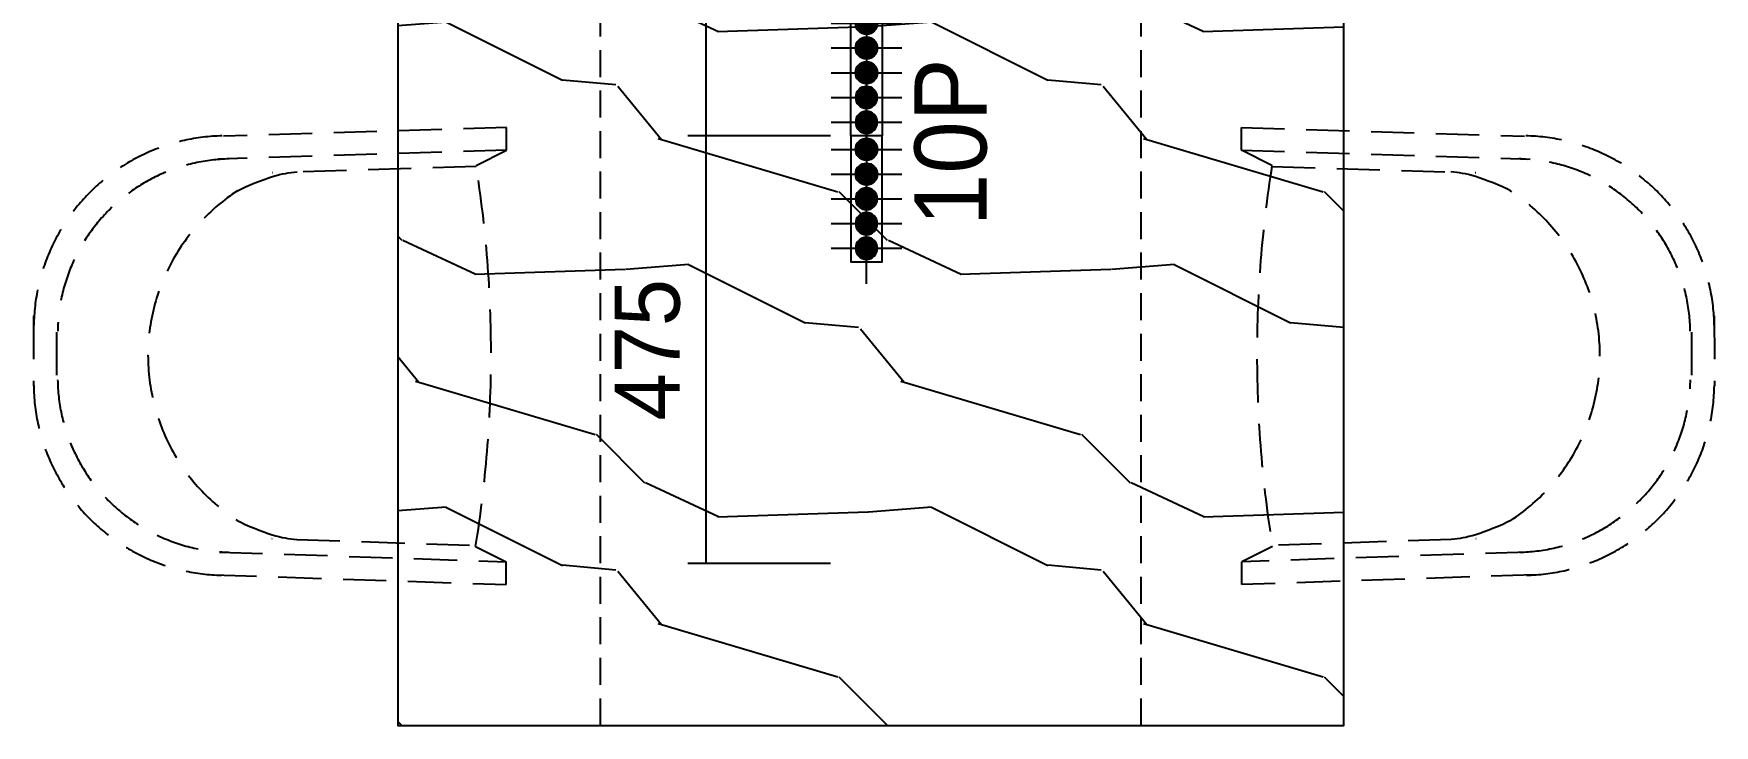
# Model space of a CAD drawing. Header units: millimetres. Extents: x 346859 to 753976, y -86090 to 5333.
# Drawn here: x 435329 to 437194, y -17614 to -16846 of the extents above; entities that cross this region are included whole.
import ezdxf

# ---------------------------------------------------------------- set-up
doc = ezdxf.new("R2010")
doc.units = ezdxf.units.MM
doc.header["$LTSCALE"] = 60
for name, pattern in [('DASHED', [0.75, 0.5, -0.25]), ('DASHEDX2', [1.5, 1, -0.5]), ('DH-HID2', [1.2, 0.8, -0.4])]:
    doc.linetypes.add(name, pattern=pattern)
for name, color, linetype in [('0-ELC TEXT', 7, 'Continuous'), ('06-FUR', 6, 'Continuous'), ('07-DIM WAL', 5, 'Continuous'), ('FU-FURM', 251, 'DH-HID2'), ('FUR', 8, 'DASHED'), ('HAT', 8, 'Continuous'), ('RC-LIGHT', 7, 'Continuous')]:
    doc.layers.add(name, color=color, linetype=linetype)
doc.styles.add('YOURNAME', font='HY울릉도M.TTF')
doc.styles.add('코레일둥고', font='Korail_Round_Gothic_Medium.ttf')
doc.dimstyles.new('40', dxfattribs={"dimscale": 40, "dimtxt": 1.8, "dimasz": 0.9, "dimexe": 0.5, "dimexo": 1, "dimgap": 0.7, "dimtad": 1, "dimdec": 0, "dimzin": 0, "dimdsep": 46, "dimtxsty": 'YOURNAME', "dimblk": 'NONE', "dimcen": 0, "dimclrd": 1, "dimclre": 1, "dimclrt": 7, "dimadec": 0, "dimazin": 0, "dimtfac": 1, "dimtdec": 0, "dimtix": 1, "dimtmove": 2, "dimatfit": 3, "dimldrblk": 'NONE', "dimfxl": 1, "dimtolj": 1, "dimtzin": 0, "dimarcsym": 0})

# ---------------------------------------------------------------- blocks, each defined once
blk = doc.blocks.new('cjswjdeh')
at = {"layer": 'HAT', "transparency": 33554687}
h = blk.add_hatch(dxfattribs=at)
h.set_pattern_fill('WOOD2', color=8, scale=15, angle=45)
h.set_pattern_definition([(153.4349, (25875.05, -196.95), (-808.222738, 269.40823), [144.5792, -1060.24832]), (184.3987, (25745.73, -132.296), (-2963.484369, -269.4073056), [70.25297, -3442.39367]), (181.8476, (25945.092, 131.723), (-7812.8229254, -269.40625675), [167.11955, -8188.86272]), (154.9831, (25778.06, 126.335), (-2963.4845503, 1347.0387427), [89.1898, -4370.3009]), (135, (25966.64, -105.36), (-538.81537, 5e-14), [76.2, -304.8]), (163.4429, (25912.763, -51.474), (5388.15302737, -1616.4487762), [207.9856, -10191.2905]), (129.2894, (25713.4, 7.796), (2155.2609596, -2694.0770352), [76.58024, -3752.42252]), (174.8056, (25664.91, 67.066), (2424.669286, -269.406506), [59.5141, -2916.19114])])
h.paths.add_polyline_path([(436783.2, 42913.5), (435733.2, 42913.5), (435733.2, 39563.2), (436783.2, 39563.2)])
h.paths.add_polyline_path([(435788.2, 41863.5), (436278.2, 41863.5), (436278.2, 42423.5), (435788.2, 42423.5)], flags=16)
at = {"layer": '06-FUR', "color": 8}
blk.add_lwpolyline([(436783.2, 42963.2), (435733.2, 42963.2), (435733.2, 39563.2), (436783.2, 39563.2)], close=True, dxfattribs=at)
at = {"layer": 'FU-FURM', "color": 8}
for p, q in [((435853.8, 40227.3), (435539.7, 40217.6)), ((435853.8, 40201.9), (435853.8, 40227.3)), ((436669.3, 40227.3), (436983.5, 40217.6)), ((436669.4, 40201.9), (436669.3, 40227.3)), ((435853.8, 40201.9), (435533.2, 40192)), ((435819.9, 40185), (435853.8, 40201.9)), ((436669.4, 40201.9), (436989.9, 40192)), ((436703.2, 40185), (436669.4, 40201.9)), ((435820, 40184), (435621.4, 40177.8)), ((436703.2, 40184), (436901.8, 40177.8)), ((435564.1, 40161.2), (435569.2, 40163.4)), ((435569.2, 40163.4), (435574.5, 40165.6)), ((435574.5, 40165.6), (435579.7, 40167.6)), ((435579.7, 40167.6), (435584.9, 40169.5)), ((435584.9, 40169.5), (435589.7, 40171.2)), ((435589.7, 40171.2), (435594.1, 40172.7)), ((435594.1, 40172.7), (435598.1, 40173.8)), ((435598.1, 40173.8), (435601.7, 40174.8)), ((435601.7, 40174.8), (435605.1, 40175.6)), ((435605.1, 40175.6), (435608.4, 40176.2)), ((435608.4, 40176.2), (435611.5, 40176.7)), ((435611.5, 40176.7), (435614.7, 40177.1)), ((435614.7, 40177.1), (435618, 40177.4)), ((435618, 40177.4), (435621.4, 40177.8)), ((436905.2, 40177.4), (436901.8, 40177.8)), ((436908.5, 40177.1), (436905.2, 40177.4)), ((436911.6, 40176.7), (436908.5, 40177.1)), ((436914.8, 40176.2), (436911.6, 40176.7)), ((436918, 40175.6), (436914.8, 40176.2)), ((436921.4, 40174.8), (436918, 40175.6)), ((436925.1, 40173.8), (436921.4, 40174.8)), ((436929, 40172.7), (436925.1, 40173.8)), ((436933.4, 40171.2), (436929, 40172.7)), ((436938.3, 40169.5), (436933.4, 40171.2)), ((436943.4, 40167.6), (436938.3, 40169.5)), ((436948.7, 40165.6), (436943.4, 40167.6)), ((436954, 40163.4), (436948.7, 40165.6)), ((436959, 40161.2), (436954, 40163.4)), ((435555.1, 40156.8), (435559.4, 40159)), ((435559.4, 40159), (435564.1, 40161.2)), ((436963.8, 40159), (436959, 40161.2)), ((436968, 40156.8), (436963.8, 40159)), ((435328.9, 40018), (435328.9, 39940.1)), ((437194.2, 40018), (437194.3, 39940.1)), ((435354.3, 40000), (435354.2, 39946.9)), ((437168.9, 40000), (437168.9, 39946.9)), ((435554.7, 39790.8), (435558.9, 39788.7)), ((436968.5, 39790.8), (436964.2, 39788.7)), ((435558.9, 39788.7), (435563.7, 39786.4)), ((435563.7, 39786.4), (435568.7, 39784.2)), ((435568.7, 39784.2), (435574, 39782.1)), ((435574, 39782.1), (435579.2, 39780)), ((435579.2, 39780), (435584.4, 39778.1)), ((435584.4, 39778.1), (435589.2, 39776.4)), ((435589.2, 39776.4), (435593.6, 39774.9)), ((435593.6, 39774.9), (435597.6, 39773.7)), ((435597.6, 39773.7), (435601.2, 39772.8)), ((435601.2, 39772.8), (435604.6, 39772)), ((435604.6, 39772), (435607.9, 39771.4)), ((436918.6, 39772), (436915.3, 39771.4)), ((436921.9, 39772.8), (436918.6, 39772)), ((436925.6, 39773.7), (436921.9, 39772.8)), ((436929.5, 39774.9), (436925.6, 39773.7)), ((436933.9, 39776.4), (436929.5, 39774.9)), ((436938.8, 39778.1), (436933.9, 39776.4)), ((436943.9, 39780), (436938.8, 39778.1)), ((436949.2, 39782.1), (436943.9, 39780)), ((436954.4, 39784.2), (436949.2, 39782.1)), ((436959.5, 39786.4), (436954.4, 39784.2)), ((436964.2, 39788.7), (436959.5, 39786.4)), ((435535.1, 39755.7), (435853.2, 39745)), ((435607.9, 39771.4), (435611, 39770.9)), ((435611, 39770.9), (435614.2, 39770.5)), ((435614.2, 39770.5), (435617.5, 39770.1)), ((435617.5, 39770.1), (435620.9, 39769.7)), ((435620.9, 39769.7), (435819.4, 39763.1)), ((435819.4, 39762), (435853.2, 39745)), ((436703.8, 39762), (436669.9, 39745)), ((436988.1, 39755.7), (436669.9, 39745)), ((436902.3, 39769.7), (436703.7, 39763.1)), ((436905.7, 39770.1), (436902.3, 39769.7)), ((436909, 39770.5), (436905.7, 39770.1)), ((436912.1, 39770.9), (436909, 39770.5)), ((436915.3, 39771.4), (436912.1, 39770.9)), ((435853.2, 39719.6), (435853.2, 39745)), ((436670, 39719.6), (436669.9, 39745)), ((435528.4, 39730.5), (435853.2, 39719.6)), ((436994.7, 39730.5), (436670, 39719.6))]:
    blk.add_line(p, q, dxfattribs=at)
for centre, radius, start, end in [((435542.6, 40004.3), 213.6, 91.2145, 179.0908), ((436980.6, 40004.3), 213.6, 0.9092, 88.7855), ((435549.9, 39998), 194.3, 91.2146, 179.0908), ((434506, 39975.1), 1330.6, 350.7811, 9.0768), ((438017.2, 39975.1), 1330.6, 170.9232, 189.2189), ((436973.3, 39998), 194.3, 0.9092, 88.7854), ((435674.3, 39973.7), 218.5, 111.5278, 111.6506), ((436848.8, 39973.7), 218.5, 68.3494, 68.4722), ((435674.3, 39973.7), 218.5, 123.0528, 236.805), ((436848.8, 39973.7), 218.5, 303.195, 56.9472), ((435542.5, 39943.4), 213.6, 180.767, 268.6433), ((435549.8, 39949.7), 194.3, 180.767, 268.6435), ((436973.4, 39949.7), 194.3, 271.3565, 359.233), ((436980.7, 39943.4), 213.6, 271.3567, 359.233), ((435674.3, 39973.7), 218.5, 248.2072, 248.33), ((436848.8, 39973.7), 218.5, 291.67, 291.7928)]:
    blk.add_arc(centre, radius, start, end, dxfattribs=at)
at = {"layer": 'FUR', "color": 8}
for p, q in [((435958.2, 39563.2), (435958.2, 41763.5)), ((436558.2, 39563.2), (436558.2, 41763.5))]:
    blk.add_line(p, q, dxfattribs=at)
blk = doc.blocks.new('1')
at = {"linetype": 'Continuous'}
h = blk.add_hatch(color=4, dxfattribs=at)
h.dxf.hatch_style = 1
edge = h.paths.add_edge_path()
edge.add_arc((11539653.5, -14273503.8), 37.5, 0, 360)
at = {"color": 1, "linetype": 'Continuous'}
for p, q in [((11539653.5, -14273637.1), (11539653.5, -14273370.5)), ((11539520.2, -14273503.8), (11539786.8, -14273503.8))]:
    blk.add_line(p, q, dxfattribs=at)
at = {"color": 4, "linetype": 'Continuous'}
for radius in [41.5, 37.5]:
    blk.add_circle((11539653.5, -14273503.8), radius, dxfattribs=at)
blk = doc.blocks.new("5RN'")
at = {"layer": 'RC-LIGHT'}
blk.add_lwpolyline([(188137.5, 27400.3), (188277.5, 27400.3), (188277.5, 27435.3), (188137.5, 27435.3)], close=True, dxfattribs=at)
at = {"layer": 'RC-LIGHT', "yscale": 0.2948704765105351, "zscale": 0.2948704765105351}
for p, xscale in [((-3214550.6, 4236252.7), 0.2948704765105351), ((-3214523.1, 4236252.7), 0.2948704765105351), ((3590910.6, 4236252.7), -0.2948704765105351), ((3590938.1, 4236252.7), -0.2948704765105351), ((3590965.5, 4236252.7), -0.2948704765105351)]:
    blk.add_blockref('1', p, dxfattribs=dict(at, xscale=xscale))
blk = doc.blocks.new('*D78')
at = {"layer": '07-DIM WAL', "color": 1, "lineweight": -2, "transparency": 16777216}
for p, q in [((436213.2, -16159.6), (436055.1, -16159.6)), ((436075.1, -16159.6), (436075.1, -16959.6)), ((436213.2, -16959.6), (436055.1, -16959.6))]:
    blk.add_line(p, q, dxfattribs=at)
at = {"layer": 'Defpoints', "color": 0, "transparency": 16777216}
for p in [(436253.2, -16159.6), (436075.1, -16959.6), (436253.2, -16959.6)]:
    blk.add_point(p, dxfattribs=at)
at = {"layer": '07-DIM WAL', "color": 7, "transparency": 16777216, "insert": (436009.6, -16559.6), "char_height": 72, "attachment_point": 5, "rotation": 90, "style": 'YOURNAME'}
blk.add_mtext('\\A1;800', dxfattribs=at)
blk = doc.blocks.new('_None')
blk = doc.blocks.new('*D106')
at = {"layer": '07-DIM WAL', "color": 1, "lineweight": -2, "transparency": 16777216}
for p, q in [((436213.2, -16959.6), (436055.1, -16959.6)), ((436075.1, -16959.6), (436075.1, -17434.8)), ((436213.2, -17434.8), (436055.1, -17434.8))]:
    blk.add_line(p, q, dxfattribs=at)
at = {"layer": 'Defpoints', "color": 0, "transparency": 16777216}
for p in [(436253.2, -16959.6), (436075.1, -17434.8), (436253.2, -17434.8)]:
    blk.add_point(p, dxfattribs=at)
at = {"layer": '07-DIM WAL', "color": 7, "transparency": 16777216, "insert": (436010.4, -17197.2), "char_height": 72, "attachment_point": 5, "rotation": 90, "style": 'YOURNAME'}
blk.add_mtext('\\A1;475', dxfattribs=at)

msp = doc.modelspace()

# ---------------------------------------------------------------- block references
msp.add_blockref('cjswjdeh', (0, -57177.6))
at = {"layer": 'RC-LIGHT', "xscale": -1, "rotation": 270}
msp.add_blockref("5RN'", (408835.4, -205097.1), dxfattribs=at)
at = {"layer": 'RC-LIGHT', "rotation": 270}
msp.add_blockref("5RN'", (408835.4, 171177.8), dxfattribs=at)

# ---------------------------------------------------------------- texts
at = {"layer": '0-ELC TEXT', "color": 7, "linetype": 'DASHEDX2', "style": '코레일둥고'}
msp.add_text('10P', height=80, rotation=90, dxfattribs=at).set_placement((436386.5, -17059.9))

# ---------------------------------------------------------------- dimensions: what is measured, and where the dimension line sits
at = {"layer": '07-DIM WAL'}
for base, p1, p2, picture, middle in [((436075.1, -16959.6), (436253.2, -16159.6), (436253.2, -16959.6), '*D78', (436009.6, -16559.6)), ((436075.1, -17434.8), (436253.2, -16959.6), (436253.2, -17434.8), '*D106', (436010.4, -17197.2))]:
    dim = msp.add_linear_dim(base=base, p1=p1, p2=p2, angle=90, dimstyle='40', dxfattribs=at)
    dim.commit()
    dim.dimension.update_dxf_attribs({"geometry": picture, "text_midpoint": middle})

doc.saveas('drawing.dxf')
